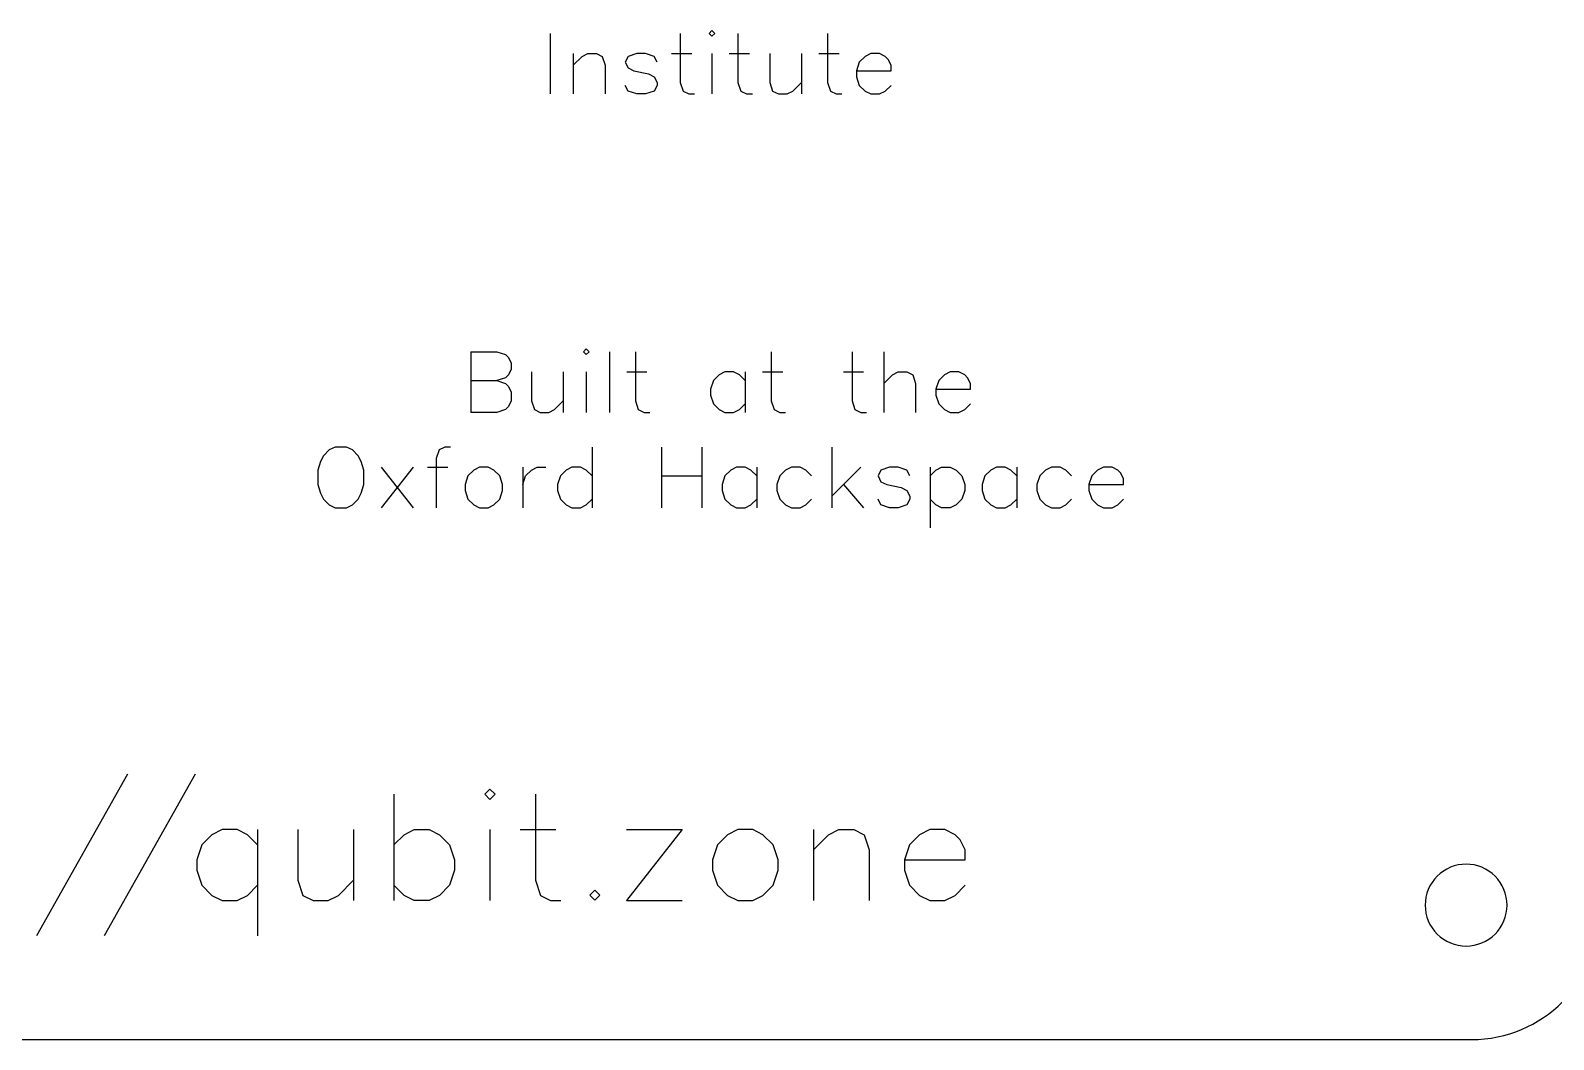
# Model space of a CAD drawing. Extents: x 0 to 398, y 0 to 77.
# Drawn here: x 38.2 to 97.7, y 0 to 39.4 of the extents above; entities that cross this region are included whole.
import ezdxf

# ---------------------------------------------------------------- set-up
doc = ezdxf.new("R2010")
doc.units = 0
doc.layers.get('0').update_dxf_attribs({"true_color": 0xffffff})

msp = doc.modelspace()

# ---------------------------------------------------------------- linework, layer by layer
at = {"color": 7, "true_color": 0xffffff}
for p, q in [((58.529, 39.329), (58.529, 36.959)), ((63.609, 39.329), (63.609, 37.41)), ((64.851, 39.442), (64.738, 39.329)), ((64.738, 39.329), (64.851, 39.217)), ((64.964, 39.329), (64.851, 39.442)), ((64.851, 39.217), (64.964, 39.329)), ((65.867, 39.329), (65.867, 37.41)), ((69.366, 39.329), (69.366, 37.41)), ((59.432, 38.539), (59.432, 36.959)), ((59.432, 38.088), (59.771, 38.426)), ((59.771, 38.426), (59.996, 38.539)), ((59.996, 38.539), (60.335, 38.539)), ((60.335, 38.539), (60.561, 38.426)), ((60.561, 38.426), (60.674, 38.088)), ((61.577, 38.426), (61.464, 38.201)), ((61.464, 38.201), (61.577, 37.975)), ((61.916, 38.539), (61.577, 38.426)), ((62.254, 38.539), (61.916, 38.539)), ((62.593, 38.426), (62.254, 38.539)), ((62.706, 38.201), (62.593, 38.426)), ((63.27, 38.539), (64.06, 38.539)), ((64.851, 38.539), (64.851, 36.959)), ((65.528, 38.539), (66.318, 38.539)), ((67.108, 38.539), (67.108, 37.41)), ((68.35, 38.539), (68.35, 36.959)), ((69.028, 38.539), (69.818, 38.539)), ((70.608, 38.201), (70.495, 37.862)), ((70.834, 38.426), (70.608, 38.201)), ((71.06, 38.539), (70.834, 38.426)), ((71.398, 38.539), (71.06, 38.539)), ((71.624, 38.426), (71.398, 38.539)), ((71.737, 38.313), (71.624, 38.426)), ((71.85, 38.088), (71.737, 38.313)), ((60.674, 38.088), (60.674, 36.959)), ((61.577, 37.975), (61.803, 37.862)), ((61.803, 37.862), (62.367, 37.749)), ((62.367, 37.749), (62.593, 37.636)), ((62.593, 37.636), (62.706, 37.41)), ((70.495, 37.862), (71.85, 37.862)), ((70.495, 37.862), (70.495, 37.636)), ((70.495, 37.636), (70.608, 37.297)), ((71.85, 37.862), (71.85, 38.088)), ((61.577, 37.072), (61.464, 37.297)), ((61.916, 36.959), (61.577, 37.072)), ((62.254, 36.959), (61.916, 36.959)), ((62.593, 37.072), (62.254, 36.959)), ((62.706, 37.297), (62.593, 37.072)), ((62.706, 37.41), (62.706, 37.297)), ((63.609, 37.41), (63.722, 37.072)), ((63.722, 37.072), (63.948, 36.959)), ((63.948, 36.959), (64.173, 36.959)), ((65.867, 37.41), (65.98, 37.072)), ((65.98, 37.072), (66.205, 36.959)), ((66.205, 36.959), (66.431, 36.959)), ((67.108, 37.41), (67.221, 37.072)), ((67.221, 37.072), (67.447, 36.959)), ((67.447, 36.959), (67.786, 36.959)), ((67.786, 36.959), (68.012, 37.072)), ((68.012, 37.072), (68.35, 37.41)), ((69.366, 37.41), (69.479, 37.072)), ((69.479, 37.072), (69.705, 36.959)), ((69.705, 36.959), (69.931, 36.959)), ((70.608, 37.297), (70.834, 37.072)), ((70.834, 37.072), (71.06, 36.959)), ((71.06, 36.959), (71.398, 36.959)), ((71.398, 36.959), (71.624, 37.072)), ((71.624, 37.072), (71.85, 37.297)), ((55.424, 26.884), (55.424, 24.514)), ((55.424, 26.884), (56.44, 26.884)), ((56.44, 26.884), (56.779, 26.771)), ((59.94, 26.997), (59.827, 26.884)), ((59.827, 26.884), (59.94, 26.771)), ((60.053, 26.884), (59.94, 26.997)), ((59.94, 26.771), (60.053, 26.884)), ((60.843, 26.884), (60.843, 24.514)), ((61.859, 26.884), (61.859, 24.965)), ((67.165, 26.884), (67.165, 24.965)), ((70.326, 26.884), (70.326, 24.965)), ((71.568, 26.884), (71.568, 24.514)), ((56.779, 26.771), (56.892, 26.659)), ((56.892, 26.659), (57.005, 26.433)), ((57.005, 26.207), (56.892, 25.981)), ((57.005, 26.433), (57.005, 26.207)), ((55.424, 25.755), (56.44, 25.755)), ((56.779, 25.868), (56.44, 25.755)), ((56.44, 25.755), (56.779, 25.643)), ((56.892, 25.981), (56.779, 25.868)), ((56.779, 25.643), (56.892, 25.53)), ((57.795, 26.094), (57.795, 24.965)), ((59.037, 26.094), (59.037, 24.514)), ((59.94, 26.094), (59.94, 24.514)), ((61.52, 26.094), (62.311, 26.094)), ((64.907, 25.755), (64.794, 25.417)), ((65.133, 25.981), (64.907, 25.755)), ((65.359, 26.094), (65.133, 25.981)), ((65.697, 26.094), (65.359, 26.094)), ((65.923, 25.981), (65.697, 26.094)), ((66.149, 25.755), (65.923, 25.981)), ((66.149, 26.094), (66.149, 24.514)), ((66.826, 26.094), (67.616, 26.094)), ((69.987, 26.094), (70.777, 26.094)), ((71.568, 25.643), (71.906, 25.981)), ((71.906, 25.981), (72.132, 26.094)), ((72.132, 26.094), (72.471, 26.094)), ((72.471, 26.094), (72.696, 25.981)), ((72.696, 25.981), (72.809, 25.643)), ((72.809, 25.643), (72.809, 24.514)), ((73.712, 25.755), (73.6, 25.417)), ((73.938, 25.981), (73.712, 25.755)), ((74.164, 26.094), (73.938, 25.981)), ((74.503, 26.094), (74.164, 26.094)), ((74.728, 25.981), (74.503, 26.094)), ((74.841, 25.868), (74.728, 25.981)), ((74.954, 25.643), (74.841, 25.868)), ((74.954, 25.417), (74.954, 25.643)), ((56.892, 25.53), (57.005, 25.304)), ((57.005, 25.304), (57.005, 24.965)), ((64.794, 25.417), (64.794, 25.191)), ((64.794, 25.191), (64.907, 24.852)), ((73.6, 25.417), (74.954, 25.417)), ((73.6, 25.417), (73.6, 25.191)), ((73.6, 25.191), (73.712, 24.852)), ((56.44, 24.514), (55.424, 24.514)), ((56.779, 24.627), (56.44, 24.514)), ((56.892, 24.739), (56.779, 24.627)), ((57.005, 24.965), (56.892, 24.739)), ((57.795, 24.965), (57.908, 24.627)), ((57.908, 24.627), (58.134, 24.514)), ((58.134, 24.514), (58.472, 24.514)), ((58.472, 24.514), (58.698, 24.627)), ((58.698, 24.627), (59.037, 24.965)), ((61.859, 24.965), (61.972, 24.627)), ((61.972, 24.627), (62.198, 24.514)), ((62.198, 24.514), (62.424, 24.514)), ((64.907, 24.852), (65.133, 24.627)), ((65.133, 24.627), (65.359, 24.514)), ((65.359, 24.514), (65.697, 24.514)), ((65.697, 24.514), (65.923, 24.627)), ((65.923, 24.627), (66.149, 24.852)), ((67.165, 24.965), (67.278, 24.627)), ((67.278, 24.627), (67.504, 24.514)), ((67.504, 24.514), (67.729, 24.514)), ((70.326, 24.965), (70.439, 24.627)), ((70.439, 24.627), (70.664, 24.514)), ((70.664, 24.514), (70.89, 24.514)), ((73.712, 24.852), (73.938, 24.627)), ((73.938, 24.627), (74.164, 24.514)), ((74.164, 24.514), (74.503, 24.514)), ((74.503, 24.514), (74.728, 24.627)), ((74.728, 24.627), (74.954, 24.852)), ((49.667, 22.82), (49.554, 22.594)), ((49.893, 23.046), (49.667, 22.82)), ((50.119, 23.159), (49.893, 23.046)), ((50.57, 23.159), (50.119, 23.159)), ((50.796, 23.046), (50.57, 23.159)), ((51.022, 22.82), (50.796, 23.046)), ((51.135, 22.594), (51.022, 22.82)), ((54.183, 23.046), (54.07, 22.707)), ((54.07, 22.707), (54.07, 20.788)), ((54.408, 23.159), (54.183, 23.046)), ((54.634, 23.159), (54.408, 23.159)), ((60.166, 23.159), (60.166, 20.788)), ((62.875, 23.159), (62.875, 20.788)), ((64.456, 23.159), (64.456, 20.788)), ((69.536, 23.159), (69.536, 20.788)), ((49.554, 22.594), (49.441, 22.256)), ((49.441, 22.256), (49.441, 21.691)), ((51.248, 22.256), (51.135, 22.594)), ((51.248, 21.691), (51.248, 22.256)), ((51.925, 22.369), (53.167, 20.788)), ((53.167, 22.369), (51.925, 20.788)), ((53.731, 22.369), (54.521, 22.369)), ((55.312, 22.03), (55.199, 21.691)), ((55.537, 22.256), (55.312, 22.03)), ((55.763, 22.369), (55.537, 22.256)), ((56.102, 22.369), (55.763, 22.369)), ((56.328, 22.256), (56.102, 22.369)), ((56.553, 22.03), (56.328, 22.256)), ((56.666, 21.691), (56.553, 22.03)), ((57.456, 22.369), (57.456, 20.788)), ((57.456, 21.691), (57.569, 22.03)), ((57.569, 22.03), (57.795, 22.256)), ((57.795, 22.256), (58.021, 22.369)), ((58.021, 22.369), (58.36, 22.369)), ((58.924, 22.03), (58.811, 21.691)), ((59.15, 22.256), (58.924, 22.03)), ((59.376, 22.369), (59.15, 22.256)), ((59.714, 22.369), (59.376, 22.369)), ((59.94, 22.256), (59.714, 22.369)), ((60.166, 22.03), (59.94, 22.256)), ((62.875, 22.03), (64.456, 22.03)), ((65.359, 22.03), (65.246, 21.691)), ((65.584, 22.256), (65.359, 22.03)), ((65.81, 22.369), (65.584, 22.256)), ((66.149, 22.369), (65.81, 22.369)), ((66.375, 22.256), (66.149, 22.369)), ((66.6, 22.03), (66.375, 22.256)), ((66.6, 22.369), (66.6, 20.788)), ((67.504, 22.03), (67.391, 21.691)), ((67.729, 22.256), (67.504, 22.03)), ((67.955, 22.369), (67.729, 22.256)), ((68.294, 22.369), (67.955, 22.369)), ((68.52, 22.256), (68.294, 22.369)), ((68.745, 22.03), (68.52, 22.256)), ((70.664, 22.369), (69.536, 21.24)), ((71.455, 22.256), (71.342, 22.03)), ((71.342, 22.03), (71.455, 21.804)), ((71.793, 22.369), (71.455, 22.256)), ((72.132, 22.369), (71.793, 22.369)), ((72.471, 22.256), (72.132, 22.369)), ((72.584, 22.03), (72.471, 22.256)), ((73.374, 22.369), (73.374, 19.998)), ((73.374, 22.03), (73.6, 22.256)), ((73.6, 22.256), (73.825, 22.369)), ((73.825, 22.369), (74.164, 22.369)), ((74.164, 22.369), (74.39, 22.256)), ((74.39, 22.256), (74.616, 22.03)), ((74.616, 22.03), (74.728, 21.691)), ((75.519, 22.03), (75.406, 21.691)), ((75.744, 22.256), (75.519, 22.03)), ((75.97, 22.369), (75.744, 22.256)), ((76.309, 22.369), (75.97, 22.369)), ((76.535, 22.256), (76.309, 22.369)), ((76.76, 22.03), (76.535, 22.256)), ((76.76, 22.369), (76.76, 20.788)), ((77.664, 22.03), (77.551, 21.691)), ((77.889, 22.256), (77.664, 22.03)), ((78.115, 22.369), (77.889, 22.256)), ((78.454, 22.369), (78.115, 22.369)), ((78.68, 22.256), (78.454, 22.369)), ((78.905, 22.03), (78.68, 22.256)), ((79.696, 22.03), (79.583, 21.691)), ((79.921, 22.256), (79.696, 22.03)), ((80.147, 22.369), (79.921, 22.256)), ((80.486, 22.369), (80.147, 22.369)), ((80.712, 22.256), (80.486, 22.369)), ((80.824, 22.143), (80.712, 22.256)), ((80.937, 21.917), (80.824, 22.143)), ((49.441, 21.691), (49.554, 21.353)), ((51.135, 21.353), (51.248, 21.691)), ((55.199, 21.691), (55.199, 21.466)), ((55.199, 21.466), (55.312, 21.127)), ((56.553, 21.127), (56.666, 21.466)), ((56.666, 21.466), (56.666, 21.691)), ((58.811, 21.691), (58.811, 21.466)), ((58.811, 21.466), (58.924, 21.127)), ((65.246, 21.691), (65.246, 21.466)), ((65.246, 21.466), (65.359, 21.127)), ((67.391, 21.691), (67.391, 21.466)), ((67.391, 21.466), (67.504, 21.127)), ((69.987, 21.691), (70.777, 20.788)), ((71.455, 21.804), (71.68, 21.691)), ((71.68, 21.691), (72.245, 21.578)), ((72.245, 21.578), (72.471, 21.466)), ((72.471, 21.466), (72.584, 21.24)), ((74.728, 21.466), (74.616, 21.127)), ((74.728, 21.691), (74.728, 21.466)), ((75.406, 21.691), (75.406, 21.466)), ((75.406, 21.466), (75.519, 21.127)), ((77.551, 21.691), (77.551, 21.466)), ((77.551, 21.466), (77.664, 21.127)), ((79.583, 21.691), (80.937, 21.691)), ((79.583, 21.691), (79.583, 21.466)), ((79.583, 21.466), (79.696, 21.127)), ((80.937, 21.691), (80.937, 21.917)), ((49.554, 21.353), (49.667, 21.127)), ((49.667, 21.127), (49.893, 20.901)), ((49.893, 20.901), (50.119, 20.788)), ((50.57, 20.788), (50.796, 20.901)), ((50.796, 20.901), (51.022, 21.127)), ((51.022, 21.127), (51.135, 21.353)), ((55.312, 21.127), (55.537, 20.901)), ((55.537, 20.901), (55.763, 20.788)), ((56.102, 20.788), (56.328, 20.901)), ((56.328, 20.901), (56.553, 21.127)), ((58.924, 21.127), (59.15, 20.901)), ((59.15, 20.901), (59.376, 20.788)), ((59.714, 20.788), (59.94, 20.901)), ((59.94, 20.901), (60.166, 21.127)), ((65.359, 21.127), (65.584, 20.901)), ((65.584, 20.901), (65.81, 20.788)), ((66.149, 20.788), (66.375, 20.901)), ((66.375, 20.901), (66.6, 21.127)), ((67.504, 21.127), (67.729, 20.901)), ((67.729, 20.901), (67.955, 20.788)), ((68.294, 20.788), (68.52, 20.901)), ((68.52, 20.901), (68.745, 21.127)), ((71.455, 20.901), (71.342, 21.127)), ((71.793, 20.788), (71.455, 20.901)), ((72.471, 20.901), (72.132, 20.788)), ((72.584, 21.127), (72.471, 20.901)), ((72.584, 21.24), (72.584, 21.127)), ((73.6, 20.901), (73.374, 21.127)), ((73.825, 20.788), (73.6, 20.901)), ((74.39, 20.901), (74.164, 20.788)), ((74.616, 21.127), (74.39, 20.901)), ((75.519, 21.127), (75.744, 20.901)), ((75.744, 20.901), (75.97, 20.788)), ((76.309, 20.788), (76.535, 20.901)), ((76.535, 20.901), (76.76, 21.127)), ((77.664, 21.127), (77.889, 20.901)), ((77.889, 20.901), (78.115, 20.788)), ((78.454, 20.788), (78.68, 20.901)), ((78.68, 20.901), (78.905, 21.127)), ((79.696, 21.127), (79.921, 20.901)), ((79.921, 20.901), (80.147, 20.788)), ((80.486, 20.788), (80.712, 20.901)), ((80.712, 20.901), (80.937, 21.127)), ((50.119, 20.788), (50.57, 20.788)), ((55.763, 20.788), (56.102, 20.788)), ((59.376, 20.788), (59.714, 20.788)), ((65.81, 20.788), (66.149, 20.788)), ((67.955, 20.788), (68.294, 20.788)), ((72.132, 20.788), (71.793, 20.788)), ((74.164, 20.788), (73.825, 20.788)), ((75.97, 20.788), (76.309, 20.788)), ((78.115, 20.788), (78.454, 20.788)), ((80.147, 20.788), (80.486, 20.788)), ((42.005, 10.377), (38.449, 4.055)), ((44.657, 10.377), (41.101, 4.055)), ((52.421, 9.587), (52.421, 5.438)), ((56.175, 9.784), (55.977, 9.587)), ((55.977, 9.587), (56.175, 9.389)), ((56.373, 9.587), (56.175, 9.784)), ((56.175, 9.389), (56.373, 9.587)), ((57.953, 9.587), (57.953, 6.228)), ((45.309, 8.006), (44.914, 7.611)), ((45.705, 8.204), (45.309, 8.006)), ((46.297, 8.204), (45.705, 8.204)), ((46.692, 8.006), (46.297, 8.204)), ((47.087, 7.611), (46.692, 8.006)), ((47.087, 8.204), (47.087, 4.055)), ((48.668, 8.204), (48.668, 6.228)), ((50.841, 8.204), (50.841, 5.438)), ((52.421, 7.611), (52.817, 8.006)), ((52.817, 8.006), (53.212, 8.204)), ((53.212, 8.204), (53.804, 8.204)), ((53.804, 8.204), (54.199, 8.006)), ((54.199, 8.006), (54.595, 7.611)), ((56.175, 8.204), (56.175, 5.438)), ((57.36, 8.204), (58.743, 8.204)), ((63.682, 8.204), (61.509, 5.438)), ((61.509, 8.204), (63.682, 8.204)), ((65.46, 8.006), (65.065, 7.611)), ((65.855, 8.204), (65.46, 8.006)), ((66.448, 8.204), (65.855, 8.204)), ((66.843, 8.006), (66.448, 8.204)), ((67.238, 7.611), (66.843, 8.006)), ((68.819, 8.204), (68.819, 5.438)), ((68.819, 7.413), (69.411, 8.006)), ((69.411, 8.006), (69.806, 8.204)), ((69.806, 8.204), (70.399, 8.204)), ((70.399, 8.204), (70.794, 8.006)), ((70.794, 8.006), (70.992, 7.413)), ((72.967, 8.006), (72.572, 7.611)), ((73.362, 8.204), (72.967, 8.006)), ((73.955, 8.204), (73.362, 8.204)), ((74.35, 8.006), (73.955, 8.204)), ((74.548, 7.809), (74.35, 8.006)), ((74.745, 7.413), (74.548, 7.809)), ((44.914, 7.611), (44.717, 7.018)), ((54.595, 7.611), (54.792, 7.018)), ((65.065, 7.611), (64.867, 7.018)), ((67.436, 7.018), (67.238, 7.611)), ((70.992, 7.413), (70.992, 5.438)), ((72.572, 7.611), (72.375, 7.018)), ((74.745, 7.018), (74.745, 7.413)), ((44.717, 7.018), (44.717, 6.623)), ((44.717, 6.623), (44.914, 6.031)), ((54.792, 6.623), (54.595, 6.031)), ((54.792, 7.018), (54.792, 6.623)), ((64.867, 7.018), (64.867, 6.623)), ((64.867, 6.623), (65.065, 6.031)), ((67.238, 6.031), (67.436, 6.623)), ((67.436, 6.623), (67.436, 7.018)), ((72.375, 7.018), (74.745, 7.018)), ((72.375, 7.018), (72.375, 6.623)), ((72.375, 6.623), (72.572, 6.031)), ((44.914, 6.031), (45.309, 5.635)), ((46.692, 5.635), (47.087, 6.031)), ((48.668, 6.228), (48.865, 5.635)), ((50.248, 5.635), (50.841, 6.228)), ((52.817, 5.635), (52.421, 6.031)), ((54.595, 6.031), (54.199, 5.635)), ((57.953, 6.228), (58.151, 5.635)), ((65.065, 6.031), (65.46, 5.635)), ((66.843, 5.635), (67.238, 6.031)), ((72.572, 6.031), (72.967, 5.635)), ((74.35, 5.635), (74.745, 6.031)), ((45.309, 5.635), (45.705, 5.438)), ((45.705, 5.438), (46.297, 5.438)), ((46.297, 5.438), (46.692, 5.635)), ((48.865, 5.635), (49.261, 5.438)), ((49.261, 5.438), (49.853, 5.438)), ((49.853, 5.438), (50.248, 5.635)), ((53.212, 5.438), (52.817, 5.635)), ((53.804, 5.438), (53.212, 5.438)), ((54.199, 5.635), (53.804, 5.438)), ((58.151, 5.635), (58.546, 5.438)), ((58.546, 5.438), (58.941, 5.438)), ((60.272, 5.841), (60.075, 5.643)), ((60.075, 5.643), (60.272, 5.446)), ((60.47, 5.643), (60.272, 5.841)), ((60.272, 5.446), (60.47, 5.643)), ((61.509, 5.438), (63.682, 5.438)), ((65.46, 5.635), (65.855, 5.438)), ((65.855, 5.438), (66.448, 5.438)), ((66.448, 5.438), (66.843, 5.635)), ((72.967, 5.635), (73.362, 5.438)), ((73.362, 5.438), (73.955, 5.438)), ((73.955, 5.438), (74.35, 5.635))]:
    msp.add_line(p, q, dxfattribs=at)
at = {"color": 1, "true_color": 0xff0000}
for p, q in [((95.923, 5.254), (95.923, 5.254)), ((5.025, 0), (94.534, 0))]:
    msp.add_line(p, q, dxfattribs=at)
for points in [[(94.323, 6.854), (93.899, 6.854), (93.492, 6.685), (93.192, 6.385)], [(95.455, 6.385), (95.155, 6.685), (94.748, 6.854), (94.323, 6.854)], [(93.192, 6.385), (92.892, 6.085), (92.723, 5.678), (92.723, 5.254)], [(95.923, 5.254), (95.923, 5.678), (95.755, 6.085), (95.455, 6.385)], [(92.723, 5.254), (92.723, 4.829), (92.892, 4.422), (93.192, 4.122)], [(94.534, 0), (97.318, 0), (99.559, 2.245), (99.559, 5.033)], [(95.455, 4.122), (95.755, 4.422), (95.923, 4.829), (95.923, 5.254)], [(93.192, 4.122), (93.492, 3.822), (93.899, 3.654), (94.323, 3.654)], [(94.323, 3.654), (94.748, 3.654), (95.155, 3.822), (95.455, 4.122)]]:
    msp.add_open_spline(points, degree=3, dxfattribs=at)

doc.saveas('drawing.dxf')
